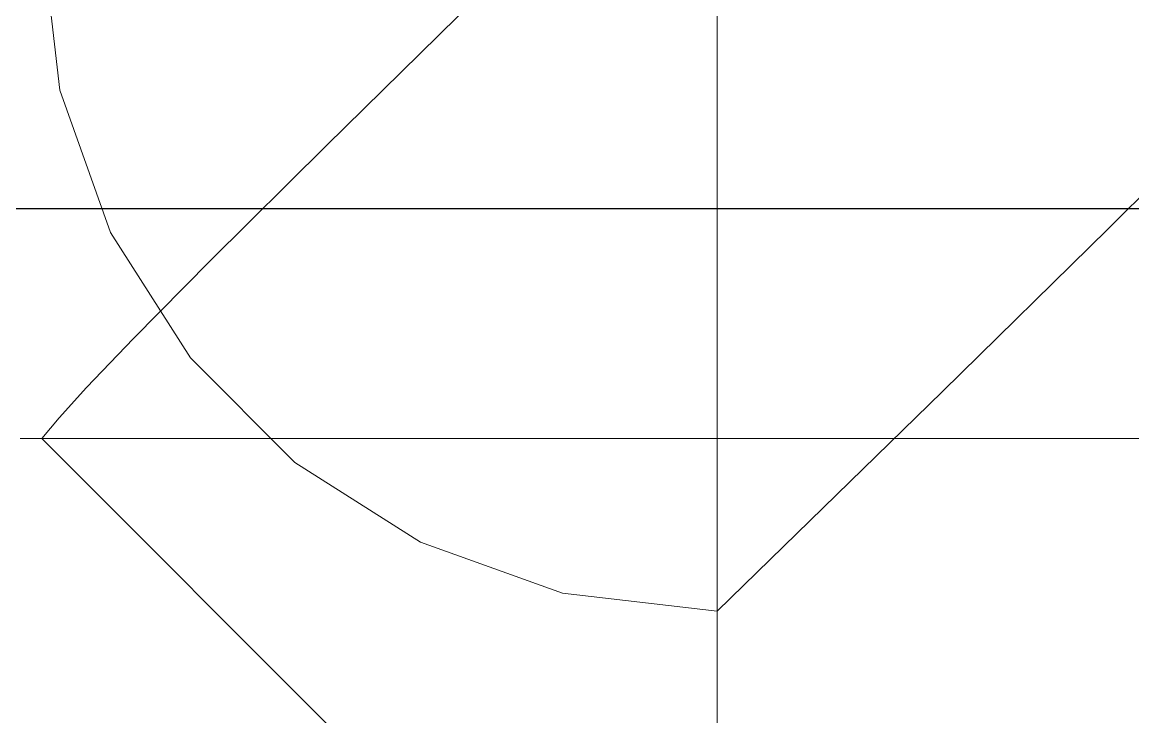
# Model space of a CAD drawing. Header units: inches. Extents: x 9391 to 11530, y 1186 to 2858.
# Drawn here: x 9737.97 to 9757.01, y 1811.71 to 1823.61 of the extents above; entities that cross this region are included whole.
import ezdxf

# ---------------------------------------------------------------- set-up
doc = ezdxf.new("R2010")
doc.units = ezdxf.units.IN
doc.header["$MEASUREMENT"] = 0
doc.layers.add('A-DETL-GENF-1', color=254, linetype='Continuous', lineweight=9)
doc.layers.add('G-ANNO-SYMB-1', color=111, linetype='Continuous', lineweight=30)

# ---------------------------------------------------------------- blocks, each defined once
blk = doc.blocks.new('gold flame spirea 26749 - gold flame spirea 26749-1522531-FLOOR PLAN - ROOF')
at = {"layer": 'A-DETL-GENF-1'}
for p, q in [((5.027, 6.702), (3.048, 8.695)), ((7.816, 3.86), (5.027, 6.702)), ((11.579, 0), (7.816, 3.86)), ((9.447, 0), (-11.282, 0)), ((1.35, 0), (1.632, 0)), ((1.632, 0), (1.76, 0)), ((1.72, 0), (1.675, 0)), ((1.675, 0), (1.925, 0)), ((1.818, 0), (1.72, 0)), ((1.76, 0), (1.861, 0)), ((1.858, 0), (1.818, 0)), ((1.883, 0), (1.858, 0)), ((1.861, 0), (1.886, 0)), ((1.886, 0), (1.883, 0)), ((1.925, 0), (2.177, 0)), ((2.177, 0), (2.738, 0)), ((2.885, 0), (2.699, 0)), ((2.699, 0), (2.94, 0)), ((2.738, 0), (3.072, 0)), ((3.065, 0), (2.885, 0)), ((2.94, 0), (3.19, 0)), ((3.23, 0), (3.065, 0)), ((3.072, 0), (3.458, 0)), ((3.19, 0), (3.441, 0)), ((3.382, 0), (3.23, 0)), ((3.523, 0), (3.382, 0)), ((3.441, 0), (3.687, 0)), ((3.458, 0), (3.909, 0)), ((3.656, 0), (3.523, 0)), ((3.783, 0), (3.656, 0)), ((3.687, 0), (3.921, 0)), ((3.909, 0), (3.783, 0)), ((3.921, 0), (4.137, 0)), ((4.137, 0), (4.327, 0)), ((4.327, 0), (4.521, 0)), ((4.521, 0), (4.672, 0)), ((4.672, 0), (4.797, 0)), ((4.797, 0), (4.914, 0)), ((4.914, 0), (5.041, 0)), ((4.972, 0), (4.932, 0)), ((4.932, 0), (5.816, 0)), ((4.992, 0), (4.972, 0)), ((5, 0), (4.992, 0)), ((5.004, 0), (5, 0)), ((5.012, 0), (5.004, 0)), ((5.031, 0), (5.012, 0)), ((5.072, 0), (5.031, 0)), ((5.041, 0), (5.197, 0)), ((5.139, 0), (5.072, 0)), ((5.185, 0), (5.139, 0)), ((5.22, 0), (5.185, 0)), ((5.197, 0), (5.397, 0)), ((5.25, 0), (5.22, 0)), ((5.284, 0), (5.25, 0)), ((5.331, 0), (5.284, 0)), ((5.397, 0), (5.331, 0)), ((5.75, 0), (5.712, 0)), ((5.712, 0), (6.165, 0)), ((5.765, 0), (5.75, 0)), ((5.763, 0), (5.762, 0)), ((5.762, 0), (5.766, 0)), ((5.778, 0), (5.763, 0)), ((5.766, 0), (5.765, 0)), ((5.816, 0), (5.778, 0)), ((6.165, 0), (6.592, 0)), ((6.592, 0), (7.009, 0)), ((7.009, 0), (7.427, 0)), ((7.427, 0), (7.863, 0)), ((7.863, 0), (8.329, 0)), ((8.329, 0), (8.841, 0)), ((8.841, 0), (9.027, 0)), ((9.027, 0), (10.051, 0)), ((9.388, 0), (9.213, 0)), ((9.213, 0), (9.383, 0)), ((9.383, 0), (9.624, 0)), ((9.533, 0), (9.388, 0)), ((9.59, 0), (9.447, 0)), ((9.656, 0), (9.533, 0)), ((9.743, 0), (9.59, 0)), ((9.624, 0), (9.902, 0)), ((9.763, 0), (9.656, 0)), ((9.915, 0), (9.743, 0)), ((9.86, 0), (9.763, 0)), ((9.954, 0), (9.86, 0)), ((9.902, 0), (10.183, 0)), ((10.115, 0), (9.915, 0)), ((10.051, 0), (9.954, 0)), ((10.353, 0), (10.115, 0)), ((10.183, 0), (10.432, 0)), ((10.638, 0), (10.353, 0)), ((10.432, 0), (10.617, 0)), ((10.617, 0), (10.702, 0)), ((10.981, 0), (10.638, 0)), ((10.702, 0), (10.837, 0)), ((10.837, 0), (11.016, 0)), ((10.981, 0), (10.935, 0)), ((10.935, 0), (10.981, 0)), ((11.059, 0), (10.981, 0)), ((11.016, 0), (11.217, 0)), ((11.156, 0), (11.059, 0)), ((11.26, 0), (11.156, 0)), ((11.217, 0), (11.423, 0)), ((11.357, 0), (11.26, 0)), ((11.273, -2.653), (11.579, 0)), ((11.435, 0), (11.357, 0)), ((11.423, 0), (11.612, 0)), ((11.481, 0), (11.435, 0)), ((11.491, 0), (11.464, 0)), ((11.464, 0), (11.481, 0)), ((11.557, 0), (11.491, 0)), ((11.656, 0), (11.557, 0)), ((11.612, 0), (11.766, 0)), ((11.783, 0), (11.656, 0)), ((11.766, 0), (11.865, 0)), ((11.932, 0), (11.783, 0)), ((11.865, 0), (11.95, 0)), ((12.098, 0), (11.932, 0)), ((11.95, 0), (12.108, 0)), ((12.301, 0), (12.098, 0)), ((12.108, 0), (12.317, 0)), ((12.456, 0), (12.301, 0)), ((12.317, 0), (12.553, 0)), ((12.584, 0), (12.456, 0)), ((12.553, 0), (13.014, 0)), ((12.704, 0), (12.584, 0)), ((12.836, 0), (12.704, 0)), ((13, 0), (12.836, 0)), ((12.946, 0), (12.842, 0)), ((12.842, 0), (13.214, 0)), ((13.046, 0), (12.946, 0)), ((13.214, 0), (13, 0)), ((13.014, 0), (13.191, 0)), ((13.143, 0), (13.046, 0)), ((13.24, 0), (13.143, 0)), ((13.191, 0), (13.287, 0)), ((13.337, 0), (13.24, 0)), ((13.287, 0), (13.383, 0)), ((13.437, 0), (13.337, 0)), ((13.383, 0), (13.472, 0)), ((10.401, -5.09), (11.273, -2.653)), ((9.034, -7.24), (10.401, -5.09)), ((7.24, -9.034), (9.034, -7.24)), ((5.09, -10.401), (7.24, -9.034)), ((2.653, -11.273), (5.09, -10.401)), ((0, -11.579), (2.653, -11.273))]:
    blk.add_line(p, q, dxfattribs=at)
blk = doc.blocks.new('gold flame spirea 26749 - gold flame spirea 26749-V60-FLOOR PLAN - ROOF')
at = {"layer": 'A-DETL-GENF-1'}
for p, q in [((0, 11.865), (0, 11.95)), ((0, 11.932), (0, 11.783)), ((0, 11.766), (0, 11.865)), ((0, 11.783), (0, 11.656)), ((0, 11.612), (0, 11.766)), ((0, 11.656), (0, 11.557)), ((-11.579, 0), (0, 11.579)), ((0, 11.423), (0, 11.612)), ((0.356, 11.282), (0, 11.579)), ((0, 11.557), (0, 11.491)), ((0, 11.491), (0, 11.464)), ((0, 11.464), (0, 11.481)), ((0, 11.481), (0, 11.435)), ((0, 11.435), (0, 11.357)), ((0, 11.217), (0, 11.423)), ((0, 11.357), (0, 11.26)), ((0, 11.26), (0, 11.156)), ((0.875, 10.816), (0.356, 11.282)), ((0, 11.016), (0, 11.217)), ((0, 11.156), (0, 11.059)), ((0, 11.059), (0, 10.981)), ((0, 10.837), (0, 11.016)), ((0, 10.981), (0, 10.935)), ((0, 10.935), (0, 10.981)), ((0, 10.981), (0, 10.638)), ((0, 10.702), (0, 10.837)), ((0, 10.617), (0, 10.702)), ((1.718, 10.01), (0.875, 10.816)), ((0, 10.638), (0, 10.353)), ((0, 10.432), (0, 10.617)), ((0, 10.183), (0, 10.432)), ((0, 10.353), (0, 10.115)), ((0, 9.902), (0, 10.183)), ((0, 10.115), (0, 9.915)), ((0, 9.027), (0, 10.051)), ((0, 10.051), (0, 9.954)), ((0, 9.954), (0, 9.86)), ((0, 9.915), (0, 9.743)), ((0, 9.624), (0, 9.902)), ((3.048, 8.695), (1.718, 10.01)), ((0, 9.86), (0, 9.763)), ((0, 9.763), (0, 9.656)), ((0, 9.743), (0, 9.59)), ((0, 9.656), (0, 9.533)), ((0, 9.383), (0, 9.624)), ((0, 9.59), (0, 9.447)), ((0, 9.533), (0, 9.388)), ((0, 9.447), (0, -11.282)), ((0, 9.388), (0, 9.213)), ((0, 9.213), (0, 9.383)), ((0, 8.841), (0, 9.027)), ((0, 8.329), (0, 8.841)), ((5.027, 6.702), (3.048, 8.695)), ((0, 7.863), (0, 8.329)), ((0, 7.427), (0, 7.863)), ((0, 7.009), (0, 7.427)), ((0, 6.592), (0, 7.009)), ((7.816, 3.86), (5.027, 6.702)), ((0, 6.165), (0, 6.592)), ((0, 5.712), (0, 6.165)), ((0, 4.932), (0, 5.816)), ((0, 5.816), (0, 5.778)), ((0, 5.778), (0, 5.763)), ((0, 5.762), (0, 5.766)), ((0, 5.766), (0, 5.765)), ((0, 5.765), (0, 5.75)), ((0, 5.763), (0, 5.762)), ((0, 5.75), (0, 5.712)), ((0, 5.197), (0, 5.397)), ((0, 5.397), (0, 5.331)), ((0, 5.331), (0, 5.284)), ((0, 5.284), (0, 5.25)), ((0, 5.25), (0, 5.22)), ((0, 5.22), (0, 5.185)), ((0, 5.041), (0, 5.197)), ((0, 5.185), (0, 5.139)), ((0, 5.139), (0, 5.072)), ((0, 5.072), (0, 5.031)), ((0, 4.914), (0, 5.041)), ((0, 5.031), (0, 5.012)), ((0, 5.012), (0, 5.004)), ((0, 5.004), (0, 5)), ((0, 5), (0, 4.992)), ((0, 4.992), (0, 4.972)), ((0, 4.972), (0, 4.932)), ((0, 4.797), (0, 4.914)), ((0, 4.672), (0, 4.797)), ((0, 4.521), (0, 4.672)), ((0, 4.327), (0, 4.521)), ((0, 4.137), (0, 4.327)), ((0, 3.921), (0, 4.137)), ((0, 3.687), (0, 3.921)), ((0, 3.458), (0, 3.909)), ((0, 3.909), (0, 3.783)), ((0, 3.783), (0, 3.656)), ((0, 3.441), (0, 3.687)), ((0, 3.656), (0, 3.523)), ((0, 3.523), (0, 3.382)), ((0, 3.072), (0, 3.458)), ((0, 3.19), (0, 3.441)), ((0, 3.382), (0, 3.23)), ((0, 3.23), (0, 3.065)), ((0, 2.94), (0, 3.19)), ((0, 2.738), (0, 3.072)), ((0, 3.065), (0, 2.885)), ((0, 2.699), (0, 2.94)), ((0, 2.885), (0, 2.699)), ((0, 2.177), (0, 2.738)), ((0, 1.925), (0, 2.177)), ((0, 1.675), (0, 1.925)), ((0, 1.861), (0, 1.886)), ((0, 1.886), (0, 1.883)), ((0, 1.883), (0, 1.858)), ((0, 1.76), (0, 1.861)), ((0, 1.858), (0, 1.818)), ((0, 1.818), (0, 1.72)), ((0, 1.632), (0, 1.76)), ((0, 1.72), (0, 1.675)), ((0, 1.35), (0, 1.632)), ((0, 1.028), (0, 1.396)), ((0, 1.396), (0, 1.024)), ((0, 1.224), (0, 1.35)), ((0, 1.126), (0, 1.224)), ((0, 1.07), (0, 1.126)), ((0, 0.965), (0, 1.07)), ((0, 0.729), (0, 1.028)), ((0, 1.024), (0, 0.897)), ((0, 0.937), (0, 0.965)), ((0, 0.918), (0, 0.937)), ((0, 0.759), (0, 0.931)), ((0, 0.931), (0, 0.915)), ((0, 0.915), (0, 0.918)), ((0, 0.897), (0, 0.789)), ((0, 0.789), (0, 0.686)), ((0, 0.617), (0, 0.759)), ((0, 0.255), (0, 0.729)), ((0, 0.686), (0, 0.577)), ((0, 0.498), (0, 0.617)), ((0, 0.577), (0, 0.293)), ((0, 0.393), (0, 0.498)), ((0, 0.296), (0, 0.393)), ((0, -0.1), (0, 0.372)), ((0, 0.372), (0, 0.255)), ((0, 0.199), (0, 0.296)), ((0, 0.293), (0, 0.093)), ((0, 0.255), (0, 0.138)), ((0, 0.038), (0, 0.255)), ((0, 0.093), (0, 0.199)), ((9.447, 0), (-11.282, 0)), ((-4.913, 0), (-4.75, 0)), ((-4.75, 0), (-4.513, 0)), ((-4.513, 0), (-4.156, 0)), ((-4.156, 0), (-3.629, 0)), ((-3.629, 0), (-3.554, 0)), ((-3.554, 0), (-3.511, 0)), ((-3.511, 0), (-3.485, 0)), ((-3.485, 0), (-3.455, 0)), ((-3.455, 0), (-3.403, 0)), ((-3.403, 0), (-3.313, 0)), ((-3.313, 0), (-3.164, 0)), ((-3.184, 0), (-3.211, 0)), ((-3.211, 0), (-3.118, 0)), ((-3.191, 0), (-3.198, 0)), ((-3.198, 0), (-3.192, 0)), ((-3.192, 0), (-3.183, 0)), ((-3.164, 0), (-3.191, 0)), ((-3.177, 0), (-3.184, 0)), ((-3.183, 0), (-3.177, 0)), ((-3.118, 0), (-3.005, 0)), ((-3.005, 0), (-2.88, 0)), ((-2.88, 0), (-2.75, 0)), ((-2.75, 0), (-2.625, 0)), ((-2.625, 0), (-2.512, 0)), ((-2.512, 0), (-2.42, 0)), ((-2.42, 0), (-2.304, 0)), ((-2.304, 0), (-2.218, 0)), ((-2.218, 0), (-2.151, 0)), ((-2.151, 0), (-2.093, 0)), ((-2.093, 0), (-2.032, 0)), ((-2.032, 0), (-1.861, 0)), ((-1.861, 0), (-1.744, 0)), ((-1.744, 0), (-1.659, 0)), ((-1.533, 0), (-1.675, 0)), ((-1.675, 0), (-1.325, 0)), ((-1.659, 0), (-1.595, 0)), ((-1.595, 0), (-1.542, 0)), ((-1.542, 0), (-1.491, 0)), ((-1.483, 0), (-1.533, 0)), ((-1.491, 0), (-1.43, 0)), ((-1.423, 0), (-1.483, 0)), ((-1.43, 0), (-1.349, 0)), ((-1.256, 0), (-1.423, 0)), ((-1.349, 0), (-1.348, 0)), ((-1.348, 0), (-1.317, 0)), ((-1.325, 0), (-1.073, 0)), ((-1.317, 0), (-1.27, 0)), ((-1.27, 0), (-1.225, 0)), ((-1.202, 0), (-1.256, 0)), ((-1.225, 0), (-1.197, 0)), ((-1.197, 0), (-1.202, 0)), ((-1.073, 0), (-0.872, 0)), ((-0.872, 0), (-0.675, 0)), ((-0.497, 0), (-0.744, 0)), ((-0.744, 0), (-0.465, 0)), ((-0.675, 0), (-0.1, 0)), ((-0.294, 0), (-0.497, 0)), ((-0.465, 0), (-0.196, 0)), ((-0.127, 0), (-0.294, 0)), ((-0.196, 0), (0.038, 0)), ((0.014, 0), (-0.127, 0)), ((-0.1, 0), (0.372, 0)), ((0, 0.138), (0, 0.014)), ((0, -0.196), (0, 0.038)), ((0, 0.014), (0, -0.127)), ((0.138, 0), (0.014, 0)), ((0.038, 0), (0.255, 0)), ((0.293, 0), (0.093, 0)), ((0.093, 0), (0.199, 0)), ((0.255, 0), (0.138, 0)), ((0.199, 0), (0.296, 0)), ((0.372, 0), (0.255, 0)), ((0.255, 0), (0.729, 0)), ((0.577, 0), (0.293, 0)), ((0.296, 0), (0.393, 0)), ((0.393, 0), (0.498, 0)), ((0.498, 0), (0.617, 0)), ((0.686, 0), (0.577, 0)), ((0.617, 0), (0.759, 0)), ((0.789, 0), (0.686, 0)), ((0.729, 0), (1.028, 0)), ((0.759, 0), (0.931, 0)), ((0.897, 0), (0.789, 0)), ((1.024, 0), (0.897, 0)), ((0.931, 0), (0.915, 0)), ((0.915, 0), (0.918, 0)), ((0.918, 0), (0.937, 0)), ((0.937, 0), (0.965, 0)), ((0.965, 0), (1.07, 0)), ((1.396, 0), (1.024, 0)), ((1.028, 0), (1.396, 0)), ((1.07, 0), (1.126, 0)), ((1.126, 0), (1.224, 0)), ((1.224, 0), (1.35, 0)), ((1.35, 0), (1.632, 0)), ((1.632, 0), (1.76, 0)), ((1.72, 0), (1.675, 0)), ((1.675, 0), (1.925, 0)), ((1.818, 0), (1.72, 0)), ((1.76, 0), (1.861, 0)), ((1.858, 0), (1.818, 0)), ((1.883, 0), (1.858, 0)), ((1.861, 0), (1.886, 0)), ((1.886, 0), (1.883, 0)), ((1.925, 0), (2.177, 0)), ((2.177, 0), (2.738, 0)), ((2.885, 0), (2.699, 0)), ((2.699, 0), (2.94, 0)), ((2.738, 0), (3.072, 0)), ((3.065, 0), (2.885, 0)), ((2.94, 0), (3.19, 0)), ((3.23, 0), (3.065, 0)), ((3.072, 0), (3.458, 0)), ((3.19, 0), (3.441, 0)), ((3.382, 0), (3.23, 0)), ((3.523, 0), (3.382, 0)), ((3.441, 0), (3.687, 0)), ((3.458, 0), (3.909, 0)), ((3.656, 0), (3.523, 0)), ((3.783, 0), (3.656, 0)), ((3.687, 0), (3.921, 0)), ((3.909, 0), (3.783, 0)), ((3.921, 0), (4.137, 0)), ((4.137, 0), (4.327, 0)), ((4.327, 0), (4.521, 0)), ((4.521, 0), (4.672, 0)), ((4.672, 0), (4.797, 0)), ((4.797, 0), (4.914, 0)), ((4.914, 0), (5.041, 0)), ((4.972, 0), (4.932, 0)), ((4.932, 0), (5.816, 0)), ((4.992, 0), (4.972, 0)), ((5, 0), (4.992, 0)), ((5.004, 0), (5, 0)), ((5.012, 0), (5.004, 0)), ((5.031, 0), (5.012, 0)), ((5.072, 0), (5.031, 0)), ((5.041, 0), (5.197, 0)), ((5.139, 0), (5.072, 0)), ((5.185, 0), (5.139, 0)), ((5.22, 0), (5.185, 0)), ((5.197, 0), (5.397, 0)), ((5.25, 0), (5.22, 0)), ((5.284, 0), (5.25, 0)), ((5.331, 0), (5.284, 0)), ((5.397, 0), (5.331, 0)), ((5.75, 0), (5.712, 0)), ((5.712, 0), (6.165, 0)), ((5.765, 0), (5.75, 0)), ((5.763, 0), (5.762, 0)), ((5.762, 0), (5.766, 0)), ((5.778, 0), (5.763, 0)), ((5.766, 0), (5.765, 0)), ((5.816, 0), (5.778, 0)), ((6.165, 0), (6.592, 0)), ((6.592, 0), (7.009, 0)), ((7.009, 0), (7.427, 0)), ((0, -0.675), (0, -0.1)), ((0, -0.127), (0, -0.294)), ((0, -0.465), (0, -0.196)), ((0, -0.294), (0, -0.497)), ((0, -0.744), (0, -0.465)), ((0, -0.497), (0, -0.744)), ((0, -0.872), (0, -0.675)), ((0, -1.073), (0, -0.872)), ((0, -1.325), (0, -1.073)), ((0, -1.225), (0, -1.197)), ((0, -1.197), (0, -1.202)), ((0, -1.202), (0, -1.256)), ((0, -1.27), (0, -1.225)), ((0, -1.256), (0, -1.423)), ((0, -1.317), (0, -1.27)), ((0, -1.348), (0, -1.317)), ((0, -1.675), (0, -1.325)), ((0, -1.349), (0, -1.348)), ((0, -1.43), (0, -1.349)), ((0, -1.423), (0, -1.483)), ((0, -1.491), (0, -1.43)), ((0, -1.483), (0, -1.533)), ((0, -1.542), (0, -1.491)), ((0, -1.533), (0, -1.675)), ((0, -1.595), (0, -1.542)), ((0, -1.659), (0, -1.595)), ((0, -1.744), (0, -1.659)), ((0, -1.861), (0, -1.744)), ((0, -2.032), (0, -1.861)), ((0, -2.093), (0, -2.032)), ((0, -2.151), (0, -2.093)), ((0, -2.218), (0, -2.151)), ((0, -2.304), (0, -2.218)), ((0, -2.42), (0, -2.304)), ((0, -2.512), (0, -2.42)), ((0, -2.625), (0, -2.512)), ((0, -2.75), (0, -2.625)), ((0, -2.88), (0, -2.75)), ((0, -3.005), (0, -2.88)), ((0, -3.118), (0, -3.005)), ((0, -3.211), (0, -3.118)), ((0, -3.313), (0, -3.164)), ((0, -3.164), (0, -3.191)), ((0, -3.183), (0, -3.177)), ((0, -3.177), (0, -3.184)), ((0, -3.192), (0, -3.183)), ((0, -3.184), (0, -3.211)), ((0, -3.191), (0, -3.198)), ((0, -3.198), (0, -3.192)), ((0, -3.403), (0, -3.313)), ((0, -3.455), (0, -3.403)), ((0, -3.485), (0, -3.455)), ((0, -3.511), (0, -3.485)), ((0, -3.554), (0, -3.511)), ((0, -3.629), (0, -3.554)), ((0, -4.156), (0, -3.629)), ((0, -4.513), (0, -4.156)), ((0, -4.75), (0, -4.513)), ((0, -4.913), (0, -4.75)), ((0, -5.051), (0, -4.913)), ((0, -5.212), (0, -5.051)), ((0, -5.444), (0, -5.212)), ((0, -5.461), (0, -5.444)), ((0, -5.502), (0, -5.461)), ((0, -5.522), (0, -5.502)), ((0, -5.548), (0, -5.522)), ((0, -5.584), (0, -5.548)), ((0, -5.767), (0, -5.584)), ((0, -5.923), (0, -5.767)), ((0, -6.065), (0, -5.923)), ((0, -6.209), (0, -6.065)), ((0, -6.368), (0, -6.209)), ((0, -6.558), (0, -6.368)), ((0, -6.793), (0, -6.558)), ((0, -6.993), (0, -6.793)), ((0, -7.1), (0, -6.993)), ((0, -7.219), (0, -7.1))]:
    blk.add_line(p, q, dxfattribs=at)

msp = doc.modelspace()

# ---------------------------------------------------------------- linework, layer by layer
at = {"layer": 'G-ANNO-SYMB-1'}
msp.add_line((11472.017, 1820.416), (9558.878, 1820.416), dxfattribs=at)

# ---------------------------------------------------------------- block references
at = {"layer": 'A-DETL-GENF-1'}
for name, p, rotation in [('gold flame spirea 26749 - gold flame spirea 26749-1522531-FLOOR PLAN - ROOF', (9749.888, 1825.1), 270.0000000000005), ('gold flame spirea 26749 - gold flame spirea 26749-V60-FLOOR PLAN - ROOF', (9749.888, 1816.475), 89.99999999999935)]:
    msp.add_blockref(name, p, dxfattribs=dict(at, rotation=rotation))

doc.saveas('drawing.dxf')
